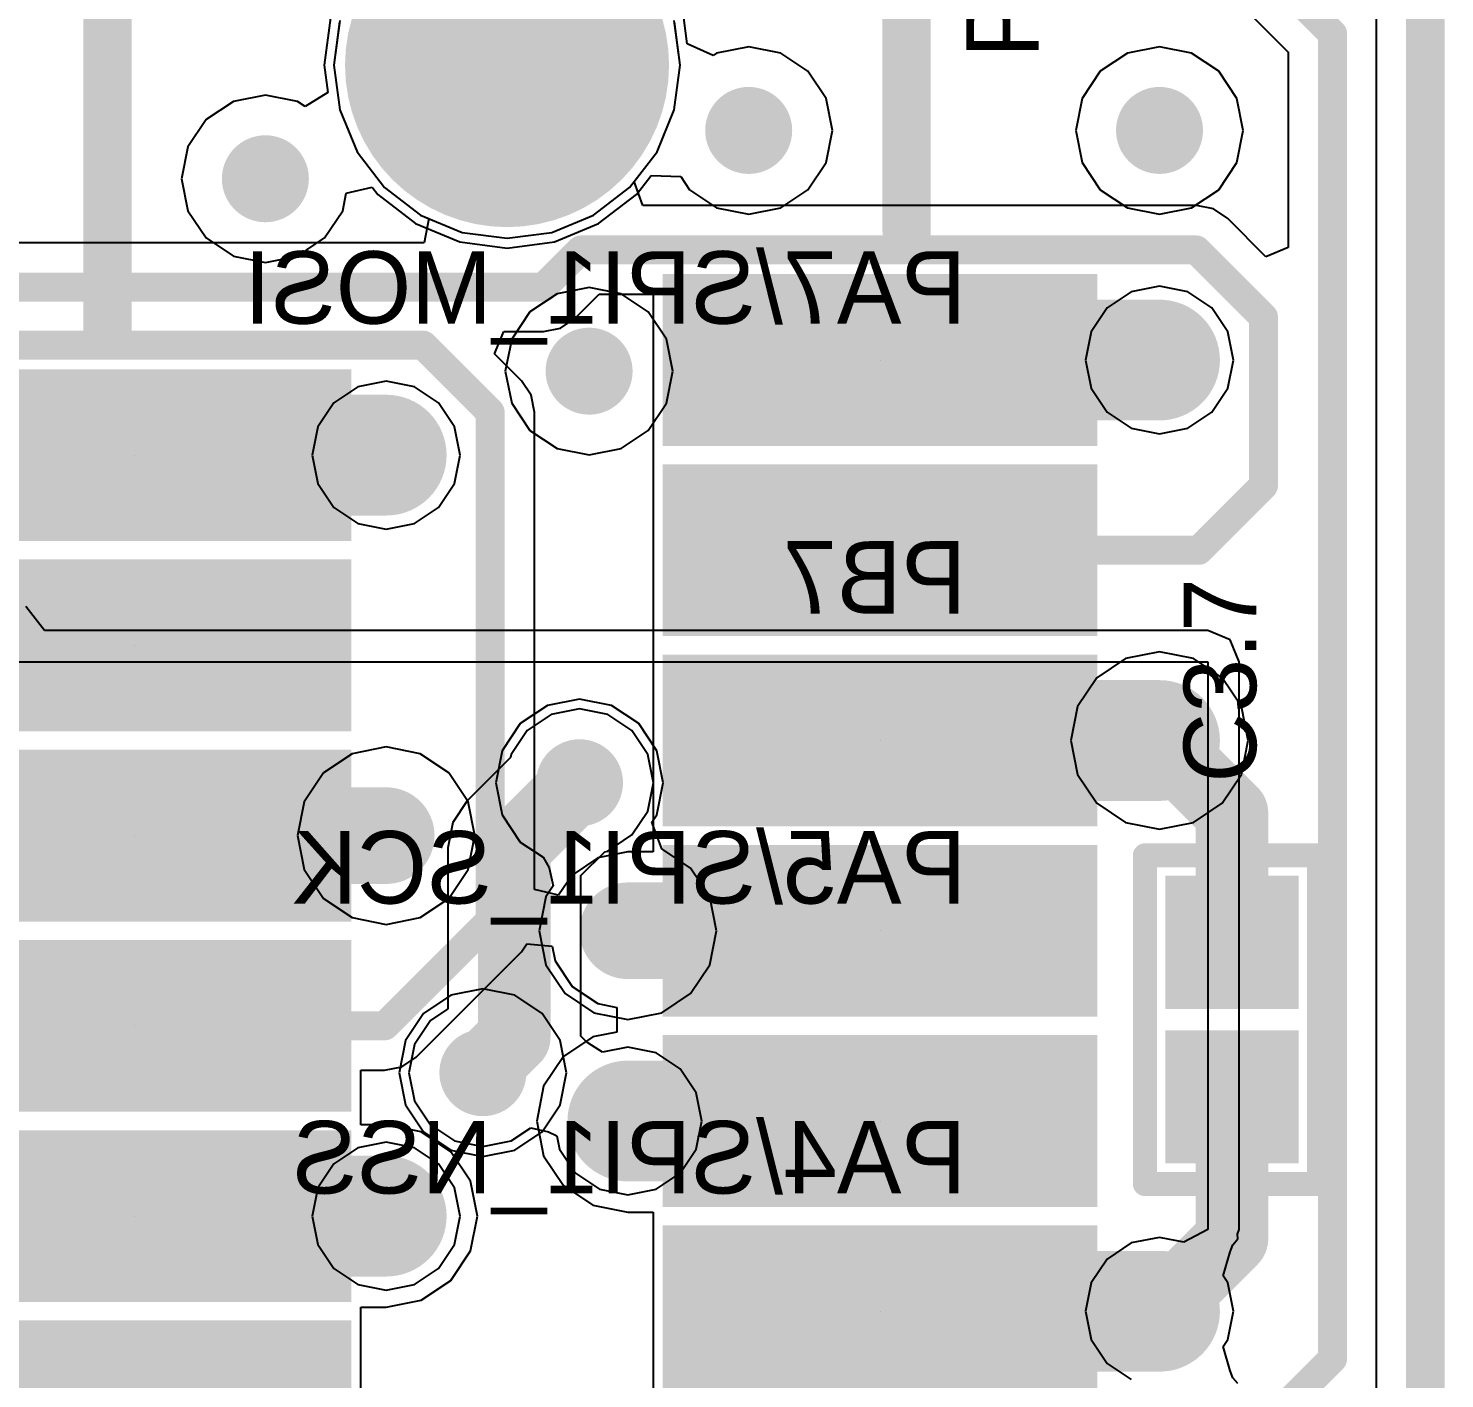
# Model space of a CAD drawing. Header units: millimetres. Extents: x 0.3 to 2.93, y 1.33 to 2.08.
# Drawn here: x 2.641 to 2.934, y 1.5467 to 1.8261 of the extents above; entities that cross this region are included whole.
import ezdxf

# ---------------------------------------------------------------- set-up
doc = ezdxf.new("R2010")
doc.units = ezdxf.units.MM
doc.header["$MEASUREMENT"] = 0
for name, color, linetype in [('BottomLayer', 5, 'Continuous'), ('BottomOverlay', 54, 'Continuous'), ('BottomSolder', 6, 'Continuous'), ('Mechanical2', 216, 'Continuous'), ('MidLayer1', 16, 'Continuous'), ('MidLayer2', 76, 'Continuous'), ('MultiLayer', 9, 'Continuous'), ('PadHoleLayer', 156, 'Continuous'), ('TopLayer', 1, 'Continuous'), ('TopOverlay', 2, 'Continuous'), ('TopPaste', 8, 'Continuous'), ('TopSolder', 216, 'Continuous'), ('ViaHoleLayer', 16, 'Continuous')]:
    doc.layers.add(name, color=color, linetype=linetype)

# ---------------------------------------------------------------- blocks, each defined once
blk = doc.blocks.new('0402_91')
at = {"layer": 'TopLayer'}
for points in [[(-0.01181, -0.01181), (0.01181, -0.01181), (-0.01181, 0.01181), (0.01181, 0.01181)], [(0.02016, -0.01181), (0.04378, -0.01181), (0.02016, 0.01181), (0.04378, 0.01181)]]:
    blk.add_solid(points, dxfattribs=at)
at = {"layer": 'TopOverlay', "const_width": 0.005}
for points in [[(0.05, 0.018), (-0.018, 0.018)], [(-0.018, -0.018), (-0.018, 0.018)], [(0.05, -0.018), (0.05, 0.018)], [(0.05, -0.018), (-0.018, -0.018)]]:
    blk.add_lwpolyline(points, dxfattribs=at)
at = {"layer": 'TopOverlay', "const_width": 0.0025}
for points in [[(-0.01925, 0.018, 1), (-0.01675, 0.018, 1)], [(-0.01925, 0.018, 1), (-0.01675, 0.018, 1)], [(0.04875, 0.018, 1), (0.05125, 0.018, 1)], [(0.04875, 0.018, 1), (0.05125, 0.018, 1)], [(-0.01925, -0.018, 1), (-0.01675, -0.018, 1)], [(-0.01925, -0.018, 1), (-0.01675, -0.018, 1)], [(0.04875, -0.018, 1), (0.05125, -0.018, 1)], [(0.04875, -0.018, 1), (0.05125, -0.018, 1)]]:
    blk.add_lwpolyline(points, format="xyb", close=True, dxfattribs=at)
at = {"layer": 'TopPaste'}
for points in [[(-0.00981, -0.00981), (0.00981, -0.00981), (-0.00981, 0.00981), (0.00981, 0.00981)], [(0.02216, -0.00981), (0.04178, -0.00981), (0.02216, 0.00981), (0.04178, 0.00981)]]:
    blk.add_solid(points, dxfattribs=at)
at = {"layer": 'TopSolder'}
for points in [[(-0.01378, -0.01378), (0.01378, -0.01378), (-0.01378, 0.01378), (0.01378, 0.01378)], [(0.01819, -0.01378), (0.04575, -0.01378), (0.01819, 0.01378), (0.04575, 0.01378)]]:
    blk.add_solid(points, dxfattribs=at)
blk = doc.blocks.new('DF9_15S_1V_100')
at = {"layer": 'BottomLayer', "const_width": 0.02953}
blk.add_lwpolyline([(0.18406, 0, 1), (0.21358, 0, 1)], format="xyb", close=True, dxfattribs=at)
at = {"layer": 'BottomSolder', "const_width": 0.03353}
blk.add_lwpolyline([(0.18206, 0, 1), (0.21558, 0, 1)], format="xyb", close=True, dxfattribs=at)
at = {"layer": 'MidLayer1', "const_width": 0.02953}
blk.add_lwpolyline([(0.18406, 0, 1), (0.21358, 0, 1)], format="xyb", close=True, dxfattribs=at)
at = {"layer": 'MidLayer2', "const_width": 0.02953}
blk.add_lwpolyline([(0.18406, 0, 1), (0.21358, 0, 1)], format="xyb", close=True, dxfattribs=at)
at = {"layer": 'MultiLayer', "const_width": 0.02953}
blk.add_lwpolyline([(0.18406, 0, 1), (0.21358, 0, 1)], format="xyb", close=True, dxfattribs=at)
at = {"layer": 'PadHoleLayer'}
for points in [[(-0.03937, 0.07717), (-0.03937, 0.07717, -1), (-0.03937, 0.07717), (-0.03937, 0.07717, -1)], [(0, 0.07717), (0, 0.07717, -1), (0, 0.07717), (0, 0.07717, -1)], [(0.03937, 0.07717), (0.03937, 0.07717, -1), (0.03937, 0.07717), (0.03937, 0.07717, -1)], [(0.07874, 0.07717), (0.07874, 0.07717, -1), (0.07874, 0.07717), (0.07874, 0.07717, -1)], [(0.11811, 0.07717), (0.11811, 0.07717, -1), (0.11811, 0.07717), (0.11811, 0.07717, -1)], [(-0.05906, -0.07717), (-0.05906, -0.07717, -1), (-0.05906, -0.07717), (-0.05906, -0.07717, -1)], [(-0.01969, -0.07717), (-0.01969, -0.07717, -1), (-0.01969, -0.07717), (-0.01969, -0.07717, -1)], [(0.01968, -0.07717), (0.01968, -0.07717, -1), (0.01968, -0.07717), (0.01968, -0.07717, -1)], [(0.05905, -0.07717), (0.05905, -0.07717, -1), (0.05905, -0.07717), (0.05905, -0.07717, -1)], [(0.09842, -0.07717), (0.09842, -0.07717, -1), (0.09842, -0.07717), (0.09842, -0.07717, -1)], [(0.13779, -0.07717), (0.13779, -0.07717, -1), (0.13779, -0.07717), (0.13779, -0.07717, -1)]]:
    blk.add_lwpolyline(points, format="xyb", close=True, dxfattribs=at)
at = {"layer": 'PadHoleLayer', "const_width": 0.02559}
blk.add_lwpolyline([(0.18602, 0, 1), (0.21161, 0, 1)], format="xyb", close=True, dxfattribs=at)
at = {"layer": 'TopLayer', "const_width": 0.02953}
blk.add_lwpolyline([(0.18406, 0, 1), (0.21358, 0, 1)], format="xyb", close=True, dxfattribs=at)
at = {"layer": 'TopLayer'}
for points in [[(-0.09252, 0.03622), (-0.06496, 0.03622), (-0.09252, 0.11811), (-0.06496, 0.11811)], [(-0.05315, 0.03622), (-0.02559, 0.03622), (-0.05315, 0.11811), (-0.02559, 0.11811)], [(-0.01378, 0.03622), (0.01378, 0.03622), (-0.01378, 0.11811), (0.01378, 0.11811)], [(0.02559, 0.03622), (0.05315, 0.03622), (0.02559, 0.11811), (0.05315, 0.11811)], [(0.06496, 0.03622), (0.09252, 0.03622), (0.06496, 0.11811), (0.09252, 0.11811)], [(0.10433, 0.03622), (0.13189, 0.03622), (0.10433, 0.11811), (0.13189, 0.11811)], [(-0.07283, -0.11811), (-0.04528, -0.11811), (-0.07283, -0.03622), (-0.04528, -0.03622)], [(-0.03346, -0.11811), (-0.00591, -0.11811), (-0.03346, -0.03622), (-0.00591, -0.03622)], [(0.00591, -0.11811), (0.03346, -0.11811), (0.00591, -0.03622), (0.03346, -0.03622)], [(0.04528, -0.11811), (0.07283, -0.11811), (0.04528, -0.03622), (0.07283, -0.03622)], [(0.08465, -0.11811), (0.1122, -0.11811), (0.08465, -0.03622), (0.1122, -0.03622)], [(0.12402, -0.11811), (0.15157, -0.11811), (0.12402, -0.03622), (0.15157, -0.03622)]]:
    blk.add_solid(points, dxfattribs=at)
at = {"layer": 'TopOverlay', "const_width": 0.01}
for points in [[(0.14437, 0.08268), (0.22244, 0.08268)], [(0.16437, -0.08268), (0.22244, -0.08268)]]:
    blk.add_lwpolyline(points, dxfattribs=at)
at = {"layer": 'TopOverlay', "const_width": 0.005}
for points in [[(0.14187, 0.08268, 1), (0.14687, 0.08268, 1)], [(0.16187, -0.08268, 1), (0.16687, -0.08268, 1)]]:
    blk.add_lwpolyline(points, format="xyb", close=True, dxfattribs=at)
at = {"layer": 'TopPaste'}
for points in [[(-0.09052, 0.03822), (-0.06696, 0.03822), (-0.09052, 0.11611), (-0.06696, 0.11611)], [(-0.05115, 0.03822), (-0.02759, 0.03822), (-0.05115, 0.11611), (-0.02759, 0.11611)], [(-0.01178, 0.03822), (0.01178, 0.03822), (-0.01178, 0.11611), (0.01178, 0.11611)], [(0.02759, 0.03822), (0.05115, 0.03822), (0.02759, 0.11611), (0.05115, 0.11611)], [(0.06696, 0.03822), (0.09052, 0.03822), (0.06696, 0.11611), (0.09052, 0.11611)], [(0.10633, 0.03822), (0.12989, 0.03822), (0.10633, 0.11611), (0.12989, 0.11611)], [(-0.07083, -0.11611), (-0.04728, -0.11611), (-0.07083, -0.03822), (-0.04728, -0.03822)], [(-0.03146, -0.11611), (-0.00791, -0.11611), (-0.03146, -0.03822), (-0.00791, -0.03822)], [(0.00791, -0.11611), (0.03146, -0.11611), (0.00791, -0.03822), (0.03146, -0.03822)], [(0.04728, -0.11611), (0.07083, -0.11611), (0.04728, -0.03822), (0.07083, -0.03822)], [(0.08665, -0.11611), (0.1102, -0.11611), (0.08665, -0.03822), (0.1102, -0.03822)], [(0.12602, -0.11611), (0.14957, -0.11611), (0.12602, -0.03822), (0.14957, -0.03822)]]:
    blk.add_solid(points, dxfattribs=at)
at = {"layer": 'TopSolder', "const_width": 0.03353}
blk.add_lwpolyline([(0.18206, 0, 1), (0.21558, 0, 1)], format="xyb", close=True, dxfattribs=at)
at = {"layer": 'TopSolder'}
for points in [[(-0.09652, 0.03222), (-0.06096, 0.03222), (-0.09652, 0.12211), (-0.06096, 0.12211)], [(-0.05715, 0.03222), (-0.02159, 0.03222), (-0.05715, 0.12211), (-0.02159, 0.12211)], [(-0.01778, 0.03222), (0.01778, 0.03222), (-0.01778, 0.12211), (0.01778, 0.12211)], [(0.02159, 0.03222), (0.05715, 0.03222), (0.02159, 0.12211), (0.05715, 0.12211)], [(0.06096, 0.03222), (0.09652, 0.03222), (0.06096, 0.12211), (0.09652, 0.12211)], [(0.10033, 0.03222), (0.13589, 0.03222), (0.10033, 0.12211), (0.13589, 0.12211)], [(-0.07683, -0.12211), (-0.04128, -0.12211), (-0.07683, -0.03222), (-0.04128, -0.03222)], [(-0.03746, -0.12211), (-0.00191, -0.12211), (-0.03746, -0.03222), (-0.00191, -0.03222)], [(0.00191, -0.12211), (0.03746, -0.12211), (0.00191, -0.03222), (0.03746, -0.03222)], [(0.04128, -0.12211), (0.07683, -0.12211), (0.04128, -0.03222), (0.07683, -0.03222)], [(0.08065, -0.12211), (0.1162, -0.12211), (0.08065, -0.03222), (0.1162, -0.03222)], [(0.12002, -0.12211), (0.15557, -0.12211), (0.12002, -0.03222), (0.15557, -0.03222)]]:
    blk.add_solid(points, dxfattribs=at)

msp = doc.modelspace()

# ---------------------------------------------------------------- linework, layer by layer
at = {"layer": 'BottomLayer'}
for p, q in [((2.9198, 1.92851), (2.9198, 1.37)), ((2.70539, 1.82778), (2.70417, 1.8185)), ((2.77583, 1.8185), (2.77461, 1.82778)), ((2.70417, 1.8185), (2.70539, 1.80923)), ((2.77461, 1.80923), (2.77583, 1.8185)), ((2.70539, 1.80923), (2.70897, 1.80059)), ((2.77103, 1.80059), (2.77461, 1.80923)), ((2.70897, 1.80059), (2.71466, 1.79317)), ((2.76534, 1.79317), (2.77103, 1.80059)), ((2.71466, 1.79317), (2.72208, 1.78747)), ((2.75792, 1.78747), (2.76534, 1.79317)), ((2.72208, 1.78747), (2.73073, 1.78389)), ((2.74927, 1.78389), (2.75792, 1.78747)), ((2.73073, 1.78389), (2.74, 1.78267)), ((2.74, 1.78267), (2.74927, 1.78389)), ((2.86915, 1.77161), (2.86419, 1.76829)), ((2.875, 1.77277), (2.86915, 1.77161)), ((2.88085, 1.77161), (2.875, 1.77277)), ((2.88581, 1.76829), (2.88085, 1.77161)), ((2.86419, 1.76829), (2.86087, 1.76333)), ((2.88913, 1.76333), (2.88581, 1.76829)), ((2.86087, 1.76333), (2.85971, 1.75748)), ((2.89029, 1.75748), (2.88913, 1.76333)), ((2.85971, 1.75748), (2.86087, 1.75163)), ((2.88913, 1.75163), (2.89029, 1.75748)), ((2.715, 1.75309), (2.70915, 1.75192)), ((2.72085, 1.75192), (2.715, 1.75309)), ((2.70915, 1.75192), (2.70419, 1.74861)), ((2.72581, 1.74861), (2.72085, 1.75192)), ((2.86087, 1.75163), (2.86419, 1.74667)), ((2.88581, 1.74667), (2.88913, 1.75163)), ((2.70419, 1.74861), (2.70087, 1.74365)), ((2.72913, 1.74365), (2.72581, 1.74861)), ((2.86419, 1.74667), (2.86915, 1.74335)), ((2.88085, 1.74335), (2.88581, 1.74667)), ((2.70087, 1.74365), (2.69971, 1.7378)), ((2.73029, 1.7378), (2.72913, 1.74365)), ((2.86915, 1.74335), (2.875, 1.74219)), ((2.875, 1.74219), (2.88085, 1.74335)), ((2.69971, 1.7378), (2.70087, 1.73194)), ((2.72913, 1.73194), (2.73029, 1.7378)), ((2.70087, 1.73194), (2.70419, 1.72698)), ((2.72581, 1.72698), (2.72913, 1.73194)), ((2.70419, 1.72698), (2.70915, 1.72367)), ((2.72085, 1.72367), (2.72581, 1.72698)), ((2.70915, 1.72367), (2.715, 1.7225)), ((2.715, 1.7225), (2.72085, 1.72367)), ((2.64432, 1.70149), (2.64045, 1.70649)), ((2.885, 1.70149), (2.64432, 1.70149)), ((2.88959, 1.69959), (2.885, 1.70149)), ((2.89149, 1.695), (2.88959, 1.69959)), ((2.63587, 1.695), (2.885, 1.695)), ((2.885, 1.695), (2.885, 1.57754)), ((2.89149, 1.57754), (2.89149, 1.695)), ((2.755, 1.68529), (2.74915, 1.68413)), ((2.76085, 1.68413), (2.755, 1.68529)), ((2.74915, 1.68413), (2.74419, 1.68081)), ((2.76581, 1.68081), (2.76085, 1.68413)), ((2.74419, 1.68081), (2.74087, 1.67585)), ((2.76913, 1.67585), (2.76581, 1.68081)), ((2.74074, 1.67521), (2.73177, 1.66623)), ((2.74087, 1.67585), (2.74074, 1.67521)), ((2.77029, 1.67), (2.76913, 1.67585)), ((2.76913, 1.66415), (2.77029, 1.67)), ((2.73177, 1.66623), (2.72878, 1.66177)), ((2.72878, 1.66177), (2.72774, 1.6565)), ((2.76581, 1.65919), (2.76913, 1.66415)), ((2.76085, 1.65587), (2.76581, 1.65919)), ((2.72774, 1.6565), (2.72774, 1.62319)), ((2.75526, 1.6508), (2.76021, 1.65574)), ((2.76021, 1.65574), (2.76085, 1.65587)), ((2.75526, 1.61755), (2.75526, 1.6508)), ((2.72419, 1.62081), (2.72087, 1.61585)), ((2.72774, 1.62319), (2.72419, 1.62081)), ((2.72087, 1.61585), (2.71971, 1.61)), ((2.75658, 1.61624), (2.75526, 1.61755)), ((2.75669, 1.61615), (2.75658, 1.61624)), ((2.75975, 1.61425), (2.75669, 1.61615)), ((2.765, 1.61529), (2.75975, 1.61425)), ((2.77085, 1.61413), (2.765, 1.61529)), ((2.77581, 1.61081), (2.77085, 1.61413)), ((2.71971, 1.61), (2.72087, 1.60415)), ((2.77913, 1.60585), (2.77581, 1.61081)), ((2.72087, 1.60415), (2.72419, 1.59919)), ((2.78029, 1.6), (2.77913, 1.60585)), ((2.72419, 1.59919), (2.72915, 1.59587)), ((2.74085, 1.59587), (2.74489, 1.59857)), ((2.74489, 1.59857), (2.74859, 1.59779)), ((2.74859, 1.59779), (2.75032, 1.59693)), ((2.77913, 1.59415), (2.78029, 1.6)), ((2.70915, 1.59444), (2.70419, 1.59113)), ((2.715, 1.59561), (2.70915, 1.59444)), ((2.72085, 1.59444), (2.715, 1.59561)), ((2.72581, 1.59113), (2.72085, 1.59444)), ((2.72915, 1.59587), (2.735, 1.59471)), ((2.735, 1.59471), (2.74085, 1.59587)), ((2.75032, 1.59693), (2.75087, 1.59415)), ((2.75087, 1.59415), (2.75419, 1.58919)), ((2.77581, 1.58919), (2.77913, 1.59415)), ((2.70419, 1.59113), (2.70087, 1.58617)), ((2.72913, 1.58617), (2.72581, 1.59113)), ((2.75419, 1.58919), (2.75915, 1.58587)), ((2.77085, 1.58587), (2.77581, 1.58919)), ((2.70087, 1.58617), (2.69971, 1.58031)), ((2.73029, 1.58031), (2.72913, 1.58617)), ((2.75915, 1.58587), (2.765, 1.58471)), ((2.765, 1.58471), (2.77085, 1.58587)), ((2.69971, 1.58031), (2.70087, 1.57446)), ((2.72913, 1.57446), (2.73029, 1.58031)), ((2.885, 1.57754), (2.88, 1.57493)), ((2.89111, 1.57661), (2.89149, 1.57754)), ((2.8912, 1.5756), (2.89111, 1.57661)), ((2.70087, 1.57446), (2.70419, 1.5695)), ((2.72581, 1.5695), (2.72913, 1.57446)), ((2.86915, 1.57476), (2.86419, 1.57144)), ((2.875, 1.57592), (2.86915, 1.57476)), ((2.88, 1.57493), (2.875, 1.57592)), ((2.88959, 1.57295), (2.89019, 1.5744)), ((2.89019, 1.5744), (2.8912, 1.5756)), ((2.86419, 1.57144), (2.86087, 1.56648)), ((2.88815, 1.56795), (2.88959, 1.57295)), ((2.70419, 1.5695), (2.70915, 1.56619)), ((2.72085, 1.56619), (2.72581, 1.5695)), ((2.88913, 1.56648), (2.88815, 1.56795)), ((2.70915, 1.56619), (2.715, 1.56502)), ((2.715, 1.56502), (2.72085, 1.56619)), ((2.86087, 1.56648), (2.85971, 1.56063)), ((2.89029, 1.56063), (2.88913, 1.56648)), ((2.85971, 1.56063), (2.86087, 1.55478)), ((2.88913, 1.55478), (2.89029, 1.56063)), ((2.86087, 1.55478), (2.86419, 1.54982)), ((2.88815, 1.55331), (2.88913, 1.55478)), ((2.88959, 1.54831), (2.88815, 1.55331)), ((2.86419, 1.54982), (2.86915, 1.5465)), ((2.89019, 1.54686), (2.88959, 1.54831)), ((2.8912, 1.54566), (2.89019, 1.54686))]:
    msp.add_line(p, q, dxfattribs=at)
for points, const_width in [([(2.7855, 1.805, 1), (2.7945, 1.805, 1)], 0.009), ([(2.8705, 1.805, 1), (2.8795, 1.805, 1)], 0.009), ([(2.6855, 1.795, 1), (2.6945, 1.795, 1)], 0.009), ([(2.75248, 1.75518, 1), (2.76148, 1.75518, 1)], 0.009), ([(2.8705, 1.75748, 1), (2.8795, 1.75748, 1)], 0.009), ([(2.7105, 1.7378, 1), (2.7195, 1.7378, 1)], 0.009), ([(2.87, 1.67874, 1), (2.88, 1.67874, 1)], 0.01), ([(2.7505, 1.67, 1), (2.7595, 1.67, 1)], 0.009), ([(2.75125, 1.67, 1), (2.75875, 1.67, 1)], 0.0075), ([(2.71, 1.65906, 1), (2.72, 1.65906, 1)], 0.01), ([(2.73775, 1.6565, 1), (2.74525, 1.6565, 1)], 0.0075), ([(2.73775, 1.6565, 1), (2.74525, 1.6565, 1)], 0.0075), ([(2.76, 1.63937, 1), (2.77, 1.63937, 1)], 0.01), ([(2.73775, 1.61731, 1), (2.74525, 1.61731, 1)], 0.0075), ([(2.73775, 1.61731, 1), (2.74525, 1.61731, 1)], 0.0075), ([(2.7305, 1.61, 1), (2.7395, 1.61, 1)], 0.009), ([(2.73125, 1.61081, 1), (2.73875, 1.61081, 1)], 0.0075), ([(2.73125, 1.61081, 1), (2.73875, 1.61081, 1)], 0.0075), ([(2.73125, 1.61, 1), (2.73875, 1.61, 1)], 0.0075), ([(2.7605, 1.6, 1), (2.7695, 1.6, 1)], 0.009), ([(2.7105, 1.58031, 1), (2.7195, 1.58031, 1)], 0.009), ([(2.8705, 1.56063, 1), (2.8795, 1.56063, 1)], 0.009)]:
    msp.add_lwpolyline(points, format="xyb", close=True, dxfattribs=dict(at, const_width=const_width))
at = {"layer": 'BottomLayer', "const_width": 0.015}
for points in [[(2.7415, 1.6565), (2.755, 1.67)], [(2.7415, 1.61731), (2.7415, 1.6565)], [(2.735, 1.61081), (2.7415, 1.61731)], [(2.735, 1.61), (2.735, 1.61081)]]:
    msp.add_lwpolyline(points, dxfattribs=at)
at = {"layer": 'Mechanical2', "const_width": 0.008}
msp.add_lwpolyline([(2.93, 1.37), (2.93, 2.03)], dxfattribs=at)
at = {"layer": 'MidLayer1'}
for p, q in [((2.9198, 1.86004), (2.9198, 1.53157)), ((2.70344, 1.8283), (2.70215, 1.8185)), ((2.77727, 1.82295), (2.77656, 1.8283)), ((2.78263, 1.82052), (2.77727, 1.82295)), ((2.78337, 1.82101), (2.78263, 1.82052)), ((2.79, 1.82233), (2.78337, 1.82101)), ((2.79663, 1.82101), (2.79, 1.82233)), ((2.80226, 1.81726), (2.79663, 1.82101)), ((2.86837, 1.82101), (2.86274, 1.81726)), ((2.875, 1.82233), (2.86837, 1.82101)), ((2.88163, 1.82101), (2.875, 1.82233)), ((2.88726, 1.81726), (2.88163, 1.82101)), ((2.70215, 1.8185), (2.70289, 1.81284)), ((2.80601, 1.81163), (2.80226, 1.81726)), ((2.86274, 1.81726), (2.85899, 1.81163)), ((2.89101, 1.81163), (2.88726, 1.81726)), ((2.69, 1.81233), (2.68337, 1.81101)), ((2.69663, 1.81101), (2.69, 1.81233)), ((2.70289, 1.81284), (2.69823, 1.80994)), ((2.80733, 1.805), (2.80601, 1.81163)), ((2.85899, 1.81163), (2.85767, 1.805)), ((2.89233, 1.805), (2.89101, 1.81163)), ((2.68337, 1.81101), (2.67774, 1.80726)), ((2.69823, 1.80994), (2.69663, 1.81101)), ((2.67774, 1.80726), (2.67399, 1.80163)), ((2.80601, 1.79837), (2.80733, 1.805)), ((2.85767, 1.805), (2.85899, 1.79837)), ((2.89101, 1.79837), (2.89233, 1.805)), ((2.67399, 1.80163), (2.67267, 1.795)), ((2.80226, 1.79274), (2.80601, 1.79837)), ((2.85899, 1.79837), (2.86274, 1.79274)), ((2.88726, 1.79274), (2.89101, 1.79837)), ((2.67267, 1.795), (2.67399, 1.78837)), ((2.76676, 1.79174), (2.76981, 1.7957)), ((2.76981, 1.7957), (2.77593, 1.79546)), ((2.77593, 1.79546), (2.77774, 1.79274)), ((2.70601, 1.78837), (2.70674, 1.792)), ((2.70674, 1.792), (2.71208, 1.79324)), ((2.71208, 1.79324), (2.71324, 1.79174)), ((2.71324, 1.79174), (2.72107, 1.78572)), ((2.75893, 1.78572), (2.76676, 1.79174)), ((2.77774, 1.79274), (2.78337, 1.78899)), ((2.79663, 1.78899), (2.80226, 1.79274)), ((2.86274, 1.79274), (2.86837, 1.78899)), ((2.88163, 1.78899), (2.88726, 1.79274)), ((2.67399, 1.78837), (2.67774, 1.78274)), ((2.70226, 1.78274), (2.70601, 1.78837)), ((2.78337, 1.78899), (2.79, 1.78767)), ((2.79, 1.78767), (2.79663, 1.78899)), ((2.86837, 1.78899), (2.875, 1.78767)), ((2.875, 1.78767), (2.88163, 1.78899)), ((2.72107, 1.78572), (2.7302, 1.78194)), ((2.7498, 1.78194), (2.75893, 1.78572)), ((2.67774, 1.78274), (2.68337, 1.77899)), ((2.69663, 1.77899), (2.70226, 1.78274)), ((2.7302, 1.78194), (2.74, 1.78065)), ((2.74, 1.78065), (2.7498, 1.78194)), ((2.68337, 1.77899), (2.69, 1.77767)), ((2.69, 1.77767), (2.69663, 1.77899)), ((2.75034, 1.7712), (2.74472, 1.76744)), ((2.75698, 1.77252), (2.75034, 1.7712)), ((2.76361, 1.7712), (2.75698, 1.77252)), ((2.76923, 1.76744), (2.76361, 1.7712)), ((2.74472, 1.76744), (2.74096, 1.76182)), ((2.77299, 1.76182), (2.76923, 1.76744)), ((2.74096, 1.76182), (2.73964, 1.75518)), ((2.77431, 1.75518), (2.77299, 1.76182)), ((2.73964, 1.75518), (2.74096, 1.74855)), ((2.77299, 1.74855), (2.77431, 1.75518)), ((2.74096, 1.74855), (2.74472, 1.74293)), ((2.76923, 1.74293), (2.77299, 1.74855)), ((2.74472, 1.74293), (2.75034, 1.73917)), ((2.76361, 1.73917), (2.76923, 1.74293)), ((2.75034, 1.73917), (2.75698, 1.73785)), ((2.75698, 1.73785), (2.76361, 1.73917)), ((2.875, 1.69709), (2.86798, 1.6957)), ((2.88202, 1.6957), (2.875, 1.69709)), ((2.86798, 1.6957), (2.86202, 1.69172)), ((2.88798, 1.69172), (2.88202, 1.6957)), ((2.86202, 1.69172), (2.85804, 1.68576)), ((2.89196, 1.68576), (2.88798, 1.69172)), ((2.74837, 1.68601), (2.74274, 1.68226)), ((2.755, 1.68733), (2.74837, 1.68601)), ((2.76163, 1.68601), (2.755, 1.68733)), ((2.76726, 1.68226), (2.76163, 1.68601)), ((2.85804, 1.68576), (2.85665, 1.67874)), ((2.89335, 1.67874), (2.89196, 1.68576)), ((2.74274, 1.68226), (2.73899, 1.67663)), ((2.77101, 1.67663), (2.76726, 1.68226)), ((2.715, 1.67741), (2.70798, 1.67601)), ((2.72202, 1.67601), (2.715, 1.67741)), ((2.73899, 1.67663), (2.73767, 1.67)), ((2.77233, 1.67), (2.77101, 1.67663)), ((2.85665, 1.67874), (2.85804, 1.67172)), ((2.89196, 1.67172), (2.89335, 1.67874)), ((2.70798, 1.67601), (2.70202, 1.67203)), ((2.72798, 1.67203), (2.72202, 1.67601)), ((2.70202, 1.67203), (2.69804, 1.66608)), ((2.73196, 1.66608), (2.72798, 1.67203)), ((2.85804, 1.67172), (2.86202, 1.66576)), ((2.88798, 1.66576), (2.89196, 1.67172)), ((2.73767, 1.67), (2.73899, 1.66337)), ((2.77101, 1.66337), (2.77233, 1.67)), ((2.69804, 1.66608), (2.69665, 1.65906)), ((2.73335, 1.65906), (2.73196, 1.66608)), ((2.86202, 1.66576), (2.86798, 1.66178)), ((2.88202, 1.66178), (2.88798, 1.66576)), ((2.73899, 1.66337), (2.74274, 1.65774)), ((2.76999, 1.66183), (2.77101, 1.66337)), ((2.77202, 1.65633), (2.76999, 1.66183)), ((2.86798, 1.66178), (2.875, 1.66039)), ((2.875, 1.66039), (2.88202, 1.66178)), ((2.69665, 1.65906), (2.69804, 1.65203)), ((2.73196, 1.65203), (2.73335, 1.65906)), ((2.74274, 1.65774), (2.74749, 1.65457)), ((2.77798, 1.65235), (2.77202, 1.65633)), ((2.74749, 1.65457), (2.74872, 1.65239)), ((2.69804, 1.65203), (2.70202, 1.64608)), ((2.72798, 1.64608), (2.73196, 1.65203)), ((2.74872, 1.65239), (2.74955, 1.64865)), ((2.78196, 1.64639), (2.77798, 1.65235)), ((2.74955, 1.64865), (2.74804, 1.64639)), ((2.70202, 1.64608), (2.70798, 1.6421)), ((2.72202, 1.6421), (2.72798, 1.64608)), ((2.74804, 1.64639), (2.74665, 1.63937)), ((2.78335, 1.63937), (2.78196, 1.64639)), ((2.70798, 1.6421), (2.715, 1.6407)), ((2.715, 1.6407), (2.72202, 1.6421)), ((2.74665, 1.63937), (2.74804, 1.63235)), ((2.78196, 1.63235), (2.78335, 1.63937)), ((2.74804, 1.63235), (2.75202, 1.62639)), ((2.77798, 1.62639), (2.78196, 1.63235)), ((2.735, 1.62733), (2.72837, 1.62601)), ((2.74163, 1.62601), (2.735, 1.62733)), ((2.72837, 1.62601), (2.72274, 1.62226)), ((2.74726, 1.62226), (2.74163, 1.62601)), ((2.75202, 1.62639), (2.75798, 1.62241)), ((2.77202, 1.62241), (2.77798, 1.62639)), ((2.72274, 1.62226), (2.71899, 1.61663)), ((2.75101, 1.61663), (2.74726, 1.62226)), ((2.75798, 1.62241), (2.765, 1.62102)), ((2.765, 1.62102), (2.77202, 1.62241)), ((2.71899, 1.61663), (2.71767, 1.61)), ((2.75233, 1.61), (2.75101, 1.61663)), ((2.71767, 1.61), (2.71899, 1.60337)), ((2.75101, 1.60337), (2.75233, 1.61)), ((2.71899, 1.60337), (2.72274, 1.59774)), ((2.74726, 1.59774), (2.75101, 1.60337)), ((2.72274, 1.59774), (2.72837, 1.59399)), ((2.74163, 1.59399), (2.74726, 1.59774)), ((2.72837, 1.59399), (2.735, 1.59267)), ((2.735, 1.59267), (2.74163, 1.59399))]:
    msp.add_line(p, q, dxfattribs=at)
for points, const_width in [([(2.7855, 1.805, 1), (2.7945, 1.805, 1)], 0.009), ([(2.8705, 1.805, 1), (2.8795, 1.805, 1)], 0.009), ([(2.6855, 1.795, 1), (2.6945, 1.795, 1)], 0.009), ([(2.75248, 1.75518, 1), (2.76148, 1.75518, 1)], 0.009), ([(2.8705, 1.75748, 1), (2.8795, 1.75748, 1)], 0.009), ([(2.7105, 1.7378, 1), (2.7195, 1.7378, 1)], 0.009), ([(2.87, 1.67874, 1), (2.88, 1.67874, 1)], 0.01), ([(2.7505, 1.67, 1), (2.7595, 1.67, 1)], 0.009), ([(2.71, 1.65906, 1), (2.72, 1.65906, 1)], 0.01), ([(2.76, 1.63937, 1), (2.77, 1.63937, 1)], 0.01), ([(2.7305, 1.61, 1), (2.7395, 1.61, 1)], 0.009), ([(2.7605, 1.6, 1), (2.7695, 1.6, 1)], 0.009), ([(2.7105, 1.58031, 1), (2.7195, 1.58031, 1)], 0.009), ([(2.8705, 1.56063, 1), (2.8795, 1.56063, 1)], 0.009)]:
    msp.add_lwpolyline(points, format="xyb", close=True, dxfattribs=dict(at, const_width=const_width))
at = {"layer": 'MidLayer2'}
for p, q in [((2.9198, 1.86004), (2.9198, 1.53157)), ((2.70344, 1.8283), (2.70215, 1.8185)), ((2.77727, 1.82295), (2.77656, 1.8283)), ((2.78263, 1.82052), (2.77727, 1.82295)), ((2.78337, 1.82101), (2.78263, 1.82052)), ((2.79, 1.82233), (2.78337, 1.82101)), ((2.79663, 1.82101), (2.79, 1.82233)), ((2.80226, 1.81726), (2.79663, 1.82101)), ((2.86837, 1.82101), (2.86274, 1.81726)), ((2.875, 1.82233), (2.86837, 1.82101)), ((2.88163, 1.82101), (2.875, 1.82233)), ((2.88726, 1.81726), (2.88163, 1.82101)), ((2.70215, 1.8185), (2.70289, 1.81284)), ((2.80601, 1.81163), (2.80226, 1.81726)), ((2.86274, 1.81726), (2.85899, 1.81163)), ((2.89101, 1.81163), (2.88726, 1.81726)), ((2.69, 1.81233), (2.68337, 1.81101)), ((2.69663, 1.81101), (2.69, 1.81233)), ((2.70289, 1.81284), (2.69823, 1.80994)), ((2.80733, 1.805), (2.80601, 1.81163)), ((2.85899, 1.81163), (2.85767, 1.805)), ((2.89233, 1.805), (2.89101, 1.81163)), ((2.68337, 1.81101), (2.67774, 1.80726)), ((2.69823, 1.80994), (2.69663, 1.81101)), ((2.67774, 1.80726), (2.67399, 1.80163)), ((2.80601, 1.79837), (2.80733, 1.805)), ((2.85767, 1.805), (2.85899, 1.79837)), ((2.89101, 1.79837), (2.89233, 1.805)), ((2.67399, 1.80163), (2.67267, 1.795)), ((2.80226, 1.79274), (2.80601, 1.79837)), ((2.85899, 1.79837), (2.86274, 1.79274)), ((2.88726, 1.79274), (2.89101, 1.79837)), ((2.67267, 1.795), (2.67399, 1.78837)), ((2.76676, 1.79174), (2.76981, 1.7957)), ((2.76981, 1.7957), (2.77593, 1.79546)), ((2.77593, 1.79546), (2.77774, 1.79274)), ((2.70601, 1.78837), (2.70674, 1.792)), ((2.70674, 1.792), (2.71208, 1.79324)), ((2.71208, 1.79324), (2.71324, 1.79174)), ((2.71324, 1.79174), (2.72107, 1.78572)), ((2.75893, 1.78572), (2.76676, 1.79174)), ((2.77774, 1.79274), (2.78337, 1.78899)), ((2.79663, 1.78899), (2.80226, 1.79274)), ((2.86274, 1.79274), (2.86837, 1.78899)), ((2.88163, 1.78899), (2.88726, 1.79274)), ((2.67399, 1.78837), (2.67774, 1.78274)), ((2.70226, 1.78274), (2.70601, 1.78837)), ((2.78337, 1.78899), (2.79, 1.78767)), ((2.79, 1.78767), (2.79663, 1.78899)), ((2.86837, 1.78899), (2.875, 1.78767)), ((2.875, 1.78767), (2.88163, 1.78899)), ((2.72107, 1.78572), (2.7302, 1.78194)), ((2.7498, 1.78194), (2.75893, 1.78572)), ((2.67774, 1.78274), (2.68337, 1.77899)), ((2.69663, 1.77899), (2.70226, 1.78274)), ((2.7302, 1.78194), (2.74, 1.78065)), ((2.74, 1.78065), (2.7498, 1.78194)), ((2.68337, 1.77899), (2.69, 1.77767)), ((2.69, 1.77767), (2.69663, 1.77899)), ((2.75034, 1.7712), (2.74472, 1.76744)), ((2.75698, 1.77252), (2.75034, 1.7712)), ((2.76361, 1.7712), (2.75698, 1.77252)), ((2.76923, 1.76744), (2.76361, 1.7712)), ((2.74472, 1.76744), (2.74096, 1.76182)), ((2.77299, 1.76182), (2.76923, 1.76744)), ((2.74096, 1.76182), (2.73964, 1.75518)), ((2.77431, 1.75518), (2.77299, 1.76182)), ((2.73964, 1.75518), (2.74096, 1.74855)), ((2.77299, 1.74855), (2.77431, 1.75518)), ((2.74096, 1.74855), (2.74472, 1.74293)), ((2.76923, 1.74293), (2.77299, 1.74855)), ((2.74472, 1.74293), (2.75034, 1.73917)), ((2.76361, 1.73917), (2.76923, 1.74293)), ((2.75034, 1.73917), (2.75698, 1.73785)), ((2.75698, 1.73785), (2.76361, 1.73917)), ((2.875, 1.69709), (2.86798, 1.6957)), ((2.88202, 1.6957), (2.875, 1.69709)), ((2.86798, 1.6957), (2.86202, 1.69172)), ((2.88798, 1.69172), (2.88202, 1.6957)), ((2.86202, 1.69172), (2.85804, 1.68576)), ((2.89196, 1.68576), (2.88798, 1.69172)), ((2.74837, 1.68601), (2.74274, 1.68226)), ((2.755, 1.68733), (2.74837, 1.68601)), ((2.76163, 1.68601), (2.755, 1.68733)), ((2.76726, 1.68226), (2.76163, 1.68601)), ((2.85804, 1.68576), (2.85665, 1.67874)), ((2.89335, 1.67874), (2.89196, 1.68576)), ((2.74274, 1.68226), (2.73899, 1.67663)), ((2.77101, 1.67663), (2.76726, 1.68226)), ((2.715, 1.67741), (2.70798, 1.67601)), ((2.72202, 1.67601), (2.715, 1.67741)), ((2.73899, 1.67663), (2.73767, 1.67)), ((2.77233, 1.67), (2.77101, 1.67663)), ((2.85665, 1.67874), (2.85804, 1.67172)), ((2.89196, 1.67172), (2.89335, 1.67874)), ((2.70798, 1.67601), (2.70202, 1.67203)), ((2.72798, 1.67203), (2.72202, 1.67601)), ((2.70202, 1.67203), (2.69804, 1.66608)), ((2.73196, 1.66608), (2.72798, 1.67203)), ((2.85804, 1.67172), (2.86202, 1.66576)), ((2.88798, 1.66576), (2.89196, 1.67172)), ((2.73767, 1.67), (2.73899, 1.66337)), ((2.77101, 1.66337), (2.77233, 1.67)), ((2.69804, 1.66608), (2.69665, 1.65906)), ((2.73335, 1.65906), (2.73196, 1.66608)), ((2.86202, 1.66576), (2.86798, 1.66178)), ((2.88202, 1.66178), (2.88798, 1.66576)), ((2.73899, 1.66337), (2.74274, 1.65774)), ((2.76999, 1.66183), (2.77101, 1.66337)), ((2.77202, 1.65633), (2.76999, 1.66183)), ((2.86798, 1.66178), (2.875, 1.66039)), ((2.875, 1.66039), (2.88202, 1.66178)), ((2.69665, 1.65906), (2.69804, 1.65203)), ((2.73196, 1.65203), (2.73335, 1.65906)), ((2.74274, 1.65774), (2.74749, 1.65457)), ((2.77798, 1.65235), (2.77202, 1.65633)), ((2.74749, 1.65457), (2.74872, 1.65239)), ((2.69804, 1.65203), (2.70202, 1.64608)), ((2.72798, 1.64608), (2.73196, 1.65203)), ((2.74872, 1.65239), (2.74955, 1.64865)), ((2.78196, 1.64639), (2.77798, 1.65235)), ((2.74955, 1.64865), (2.74804, 1.64639)), ((2.70202, 1.64608), (2.70798, 1.6421)), ((2.72202, 1.6421), (2.72798, 1.64608)), ((2.74804, 1.64639), (2.74665, 1.63937)), ((2.78335, 1.63937), (2.78196, 1.64639)), ((2.70798, 1.6421), (2.715, 1.6407)), ((2.715, 1.6407), (2.72202, 1.6421)), ((2.74665, 1.63937), (2.74804, 1.63235)), ((2.78196, 1.63235), (2.78335, 1.63937)), ((2.74804, 1.63235), (2.75202, 1.62639)), ((2.77798, 1.62639), (2.78196, 1.63235)), ((2.735, 1.62733), (2.72837, 1.62601)), ((2.74163, 1.62601), (2.735, 1.62733)), ((2.72837, 1.62601), (2.72274, 1.62226)), ((2.74726, 1.62226), (2.74163, 1.62601)), ((2.75202, 1.62639), (2.75798, 1.62241)), ((2.77202, 1.62241), (2.77798, 1.62639)), ((2.72274, 1.62226), (2.71899, 1.61663)), ((2.75101, 1.61663), (2.74726, 1.62226)), ((2.75798, 1.62241), (2.765, 1.62102)), ((2.765, 1.62102), (2.77202, 1.62241)), ((2.71899, 1.61663), (2.71767, 1.61)), ((2.75233, 1.61), (2.75101, 1.61663)), ((2.71767, 1.61), (2.71899, 1.60337)), ((2.75101, 1.60337), (2.75233, 1.61)), ((2.71899, 1.60337), (2.72274, 1.59774)), ((2.74726, 1.59774), (2.75101, 1.60337)), ((2.72274, 1.59774), (2.72837, 1.59399)), ((2.74163, 1.59399), (2.74726, 1.59774)), ((2.72837, 1.59399), (2.735, 1.59267)), ((2.735, 1.59267), (2.74163, 1.59399))]:
    msp.add_line(p, q, dxfattribs=at)
for points, const_width in [([(2.7855, 1.805, 1), (2.7945, 1.805, 1)], 0.009), ([(2.8705, 1.805, 1), (2.8795, 1.805, 1)], 0.009), ([(2.6855, 1.795, 1), (2.6945, 1.795, 1)], 0.009), ([(2.75248, 1.75518, 1), (2.76148, 1.75518, 1)], 0.009), ([(2.8705, 1.75748, 1), (2.8795, 1.75748, 1)], 0.009), ([(2.7105, 1.7378, 1), (2.7195, 1.7378, 1)], 0.009), ([(2.87, 1.67874, 1), (2.88, 1.67874, 1)], 0.01), ([(2.7505, 1.67, 1), (2.7595, 1.67, 1)], 0.009), ([(2.71, 1.65906, 1), (2.72, 1.65906, 1)], 0.01), ([(2.76, 1.63937, 1), (2.77, 1.63937, 1)], 0.01), ([(2.7305, 1.61, 1), (2.7395, 1.61, 1)], 0.009), ([(2.7605, 1.6, 1), (2.7695, 1.6, 1)], 0.009), ([(2.7105, 1.58031, 1), (2.7195, 1.58031, 1)], 0.009), ([(2.8705, 1.56063, 1), (2.8795, 1.56063, 1)], 0.009)]:
    msp.add_lwpolyline(points, format="xyb", close=True, dxfattribs=dict(at, const_width=const_width))
at = {"layer": 'MultiLayer'}
for points, const_width in [([(2.7855, 1.805, 1), (2.7945, 1.805, 1)], 0.009), ([(2.8705, 1.805, 1), (2.8795, 1.805, 1)], 0.009), ([(2.6855, 1.795, 1), (2.6945, 1.795, 1)], 0.009), ([(2.75248, 1.75518, 1), (2.76148, 1.75518, 1)], 0.009), ([(2.8705, 1.75748, 1), (2.8795, 1.75748, 1)], 0.009), ([(2.7105, 1.7378, 1), (2.7195, 1.7378, 1)], 0.009), ([(2.87, 1.67874, 1), (2.88, 1.67874, 1)], 0.01), ([(2.7505, 1.67, 1), (2.7595, 1.67, 1)], 0.009), ([(2.71, 1.65906, 1), (2.72, 1.65906, 1)], 0.01), ([(2.76, 1.63937, 1), (2.77, 1.63937, 1)], 0.01), ([(2.7305, 1.61, 1), (2.7395, 1.61, 1)], 0.009), ([(2.7605, 1.6, 1), (2.7695, 1.6, 1)], 0.009), ([(2.7105, 1.58031, 1), (2.7195, 1.58031, 1)], 0.009), ([(2.8705, 1.56063, 1), (2.8795, 1.56063, 1)], 0.009)]:
    msp.add_lwpolyline(points, format="xyb", close=True, dxfattribs=dict(at, const_width=const_width))
at = {"layer": 'TopLayer'}
for p, q in [((2.83201, 1.89082), (2.90163, 1.8212)), ((2.70535, 1.82746), (2.70417, 1.8185)), ((2.77583, 1.8185), (2.77465, 1.82746)), ((2.90163, 1.8212), (2.90163, 1.78076)), ((2.70417, 1.8185), (2.70539, 1.80923)), ((2.77461, 1.80923), (2.77583, 1.8185)), ((2.70539, 1.80923), (2.70897, 1.80059)), ((2.77103, 1.80059), (2.77461, 1.80923)), ((2.70897, 1.80059), (2.71466, 1.79317)), ((2.76631, 1.79444), (2.77103, 1.80059)), ((2.76812, 1.78944), (2.76631, 1.79444)), ((2.71466, 1.79317), (2.72208, 1.78747)), ((2.88263, 1.78944), (2.76812, 1.78944)), ((2.88614, 1.78874), (2.88263, 1.78944)), ((2.88911, 1.78675), (2.88614, 1.78874)), ((2.72208, 1.78747), (2.72382, 1.78675)), ((2.72382, 1.78675), (2.72283, 1.78175)), ((2.89702, 1.77885), (2.88911, 1.78675)), ((2.72283, 1.78175), (2.61319, 1.78175)), ((2.90163, 1.78076), (2.89702, 1.77885)), ((2.75406, 1.76609), (2.75906, 1.77108)), ((2.75906, 1.77108), (2.77022, 1.77108)), ((2.77022, 1.77108), (2.77022, 1.7377)), ((2.75109, 1.7641), (2.75406, 1.76609)), ((2.7374, 1.75878), (2.73931, 1.7634)), ((2.73931, 1.7634), (2.74757, 1.7634)), ((2.74757, 1.7634), (2.75109, 1.7641)), ((2.74299, 1.75319), (2.7374, 1.75878)), ((2.74498, 1.75021), (2.74299, 1.75319)), ((2.74568, 1.7467), (2.74498, 1.75021)), ((2.74568, 1.64791), (2.74568, 1.7467)), ((2.77022, 1.7377), (2.77022, 1.69833)), ((2.77022, 1.69833), (2.77022, 1.65568)), ((2.75876, 1.65444), (2.75346, 1.65091)), ((2.765, 1.65568), (2.75876, 1.65444)), ((2.77022, 1.65568), (2.765, 1.65568)), ((2.75346, 1.65091), (2.75068, 1.64673)), ((2.75068, 1.64673), (2.74568, 1.64791)), ((2.74299, 1.63501), (2.74412, 1.6367)), ((2.74412, 1.6367), (2.74932, 1.63616)), ((2.74932, 1.63616), (2.74993, 1.63313)), ((2.72117, 1.6132), (2.74299, 1.63501)), ((2.74993, 1.63313), (2.75346, 1.62783)), ((2.75346, 1.62783), (2.75876, 1.6243)), ((2.75876, 1.6243), (2.76273, 1.62351)), ((2.76273, 1.62351), (2.76273, 1.61841)), ((2.76273, 1.61841), (2.75778, 1.61743)), ((2.75778, 1.61743), (2.75166, 1.61334)), ((2.7182, 1.61121), (2.72117, 1.6132)), ((2.75166, 1.61334), (2.74757, 1.60722)), ((2.70978, 1.59918), (2.70978, 1.61051)), ((2.70978, 1.61051), (2.71468, 1.61051)), ((2.71468, 1.61051), (2.7182, 1.61121)), ((2.74757, 1.60722), (2.74614, 1.6)), ((2.715, 1.59918), (2.70978, 1.59918)), ((2.72222, 1.59774), (2.715, 1.59918)), ((2.72834, 1.59365), (2.72222, 1.59774)), ((2.74614, 1.6), (2.74757, 1.59278)), ((2.73243, 1.58753), (2.72834, 1.59365)), ((2.74757, 1.59278), (2.75166, 1.58666)), ((2.73386, 1.58031), (2.73243, 1.58753)), ((2.75166, 1.58666), (2.75778, 1.58257)), ((2.75778, 1.58257), (2.765, 1.58114)), ((2.73243, 1.5731), (2.73386, 1.58031)), ((2.765, 1.58114), (2.77022, 1.58114)), ((2.77022, 1.58114), (2.77022, 1.54085)), ((2.72834, 1.56698), (2.73243, 1.5731)), ((2.72222, 1.56289), (2.72834, 1.56698)), ((2.715, 1.56145), (2.72222, 1.56289)), ((2.70978, 1.51886), (2.70978, 1.56145)), ((2.70978, 1.56145), (2.715, 1.56145))]:
    msp.add_line(p, q, dxfattribs=at)
for points, const_width in [([(2.83581, 1.9), (2.91081, 1.825)], 0.006), ([(2.91081, 1.62143), (2.91081, 1.825)], 0.006), ([(2.74757, 1.77257), (2.75526, 1.78026)], 0.006), ([(2.75526, 1.78026), (2.88263, 1.78026)], 0.006), ([(2.88263, 1.78026), (2.8965, 1.76639)], 0.006), ([(2.61319, 1.77257), (2.7276, 1.77257)], 0.006), ([(2.7276, 1.77257), (2.74757, 1.77257)], 0.006), ([(2.81717, 1.75748), (2.875, 1.75748)], 0.025), ([(2.8965, 1.7315), (2.8965, 1.76639)], 0.006), ([(2.61816, 1.76057), (2.72263, 1.76057)], 0.006), ([(2.72263, 1.76057), (2.7365, 1.7467)], 0.006), ([(2.66283, 1.7378), (2.715, 1.7378)], 0.025), ([(2.7365, 1.6415), (2.7365, 1.7467)], 0.006), ([(2.88311, 1.71811), (2.8965, 1.7315)], 0.006), ([(2.81717, 1.71811), (2.88311, 1.71811)], 0.006), ([(2.66081, 1.6964), (2.66283, 1.69843)], 0.006), ([(2.6164, 1.6964), (2.66081, 1.6964)], 0.006), ([(2.81717, 1.67874), (2.875, 1.67874)], 0.025), ([(2.875, 1.67874), (2.89, 1.66374)], 0.015), ([(2.89, 1.63697), (2.89, 1.66374)], 0.015), ([(2.66283, 1.65906), (2.715, 1.65906)], 0.02), ([(2.765, 1.63937), (2.81717, 1.63937)], 0.02), ([(2.71468, 1.61969), (2.7365, 1.6415)], 0.006), ([(2.91037, 1.62098), (2.91081, 1.62143)], 0.006), ([(2.91037, 1.62098), (2.91037, 1.62098)], 0.006), ([(2.91037, 1.62098), (2.91081, 1.62054)], 0.006), ([(2.91081, 1.55081), (2.91081, 1.62054)], 0.006), ([(2.66283, 1.61969), (2.71468, 1.61969)], 0.006), ([(2.765, 1.6), (2.81717, 1.6)], 0.025), ([(2.89, 1.57563), (2.89, 1.605)], 0.015), ([(2.66283, 1.58031), (2.715, 1.58031)], 0.025), ([(2.875, 1.56063), (2.89, 1.57563)], 0.015), ([(2.81717, 1.56063), (2.875, 1.56063)], 0.025), ([(2.88126, 1.52126), (2.91081, 1.55081)], 0.006)]:
    msp.add_lwpolyline(points, dxfattribs=dict(at, const_width=const_width))
for points, const_width in [([(2.90931, 1.825, 1), (2.91231, 1.825, 1)], 0.003), ([(2.90931, 1.825, 1), (2.91231, 1.825, 1)], 0.003), ([(2.7855, 1.805, 1), (2.7945, 1.805, 1)], 0.009), ([(2.8705, 1.805, 1), (2.8795, 1.805, 1)], 0.009), ([(2.6855, 1.795, 1), (2.6945, 1.795, 1)], 0.009), ([(2.75376, 1.78026, 1), (2.75676, 1.78026, 1)], 0.003), ([(2.75376, 1.78026, 1), (2.75676, 1.78026, 1)], 0.003), ([(2.88113, 1.78026, 1), (2.88413, 1.78026, 1)], 0.003), ([(2.88113, 1.78026, 1), (2.88413, 1.78026, 1)], 0.003), ([(2.7261, 1.77257, 1), (2.7291, 1.77257, 1)], 0.003), ([(2.7261, 1.77257, 1), (2.7291, 1.77257, 1)], 0.003), ([(2.74607, 1.77257, 1), (2.74907, 1.77257, 1)], 0.003), ([(2.74607, 1.77257, 1), (2.74907, 1.77257, 1)], 0.003), ([(2.81092, 1.75748, 1), (2.82342, 1.75748, 1)], 0.0125), ([(2.86875, 1.75748, 1), (2.88125, 1.75748, 1)], 0.0125), ([(2.895, 1.76639, 1), (2.898, 1.76639, 1)], 0.003), ([(2.895, 1.76639, 1), (2.898, 1.76639, 1)], 0.003), ([(2.75248, 1.75518, 1), (2.76148, 1.75518, 1)], 0.009), ([(2.8705, 1.75748, 1), (2.8795, 1.75748, 1)], 0.009), ([(2.72113, 1.76057, 1), (2.72413, 1.76057, 1)], 0.003), ([(2.72113, 1.76057, 1), (2.72413, 1.76057, 1)], 0.003), ([(2.65658, 1.7378, 1), (2.66908, 1.7378, 1)], 0.0125), ([(2.70875, 1.7378, 1), (2.72125, 1.7378, 1)], 0.0125), ([(2.735, 1.7467, 1), (2.738, 1.7467, 1)], 0.003), ([(2.735, 1.7467, 1), (2.738, 1.7467, 1)], 0.003), ([(2.7105, 1.7378, 1), (2.7195, 1.7378, 1)], 0.009), ([(2.895, 1.7315, 1), (2.898, 1.7315, 1)], 0.003), ([(2.895, 1.7315, 1), (2.898, 1.7315, 1)], 0.003), ([(2.81567, 1.71811, 1), (2.81867, 1.71811, 1)], 0.003), ([(2.88161, 1.71811, 1), (2.88461, 1.71811, 1)], 0.003), ([(2.88161, 1.71811, 1), (2.88461, 1.71811, 1)], 0.003), ([(2.66133, 1.69843, 1), (2.66433, 1.69843, 1)], 0.003), ([(2.65931, 1.6964, 1), (2.66231, 1.6964, 1)], 0.003), ([(2.65931, 1.6964, 1), (2.66231, 1.6964, 1)], 0.003), ([(2.81092, 1.67874, 1), (2.82342, 1.67874, 1)], 0.0125), ([(2.86875, 1.67874, 1), (2.88125, 1.67874, 1)], 0.0125), ([(2.87, 1.67874, 1), (2.88, 1.67874, 1)], 0.01), ([(2.87125, 1.67874, 1), (2.87875, 1.67874, 1)], 0.0075), ([(2.7505, 1.67, 1), (2.7595, 1.67, 1)], 0.009), ([(2.88625, 1.66374, 1), (2.89375, 1.66374, 1)], 0.0075), ([(2.88625, 1.66374, 1), (2.89375, 1.66374, 1)], 0.0075), ([(2.65783, 1.65906, 1), (2.66783, 1.65906, 1)], 0.01), ([(2.71, 1.65906, 1), (2.72, 1.65906, 1)], 0.01), ([(2.71, 1.65906, 1), (2.72, 1.65906, 1)], 0.01), ([(2.76, 1.63937, 1), (2.77, 1.63937, 1)], 0.01), ([(2.76, 1.63937, 1), (2.77, 1.63937, 1)], 0.01), ([(2.81217, 1.63937, 1), (2.82217, 1.63937, 1)], 0.01), ([(2.735, 1.6415, 1), (2.738, 1.6415, 1)], 0.003), ([(2.735, 1.6415, 1), (2.738, 1.6415, 1)], 0.003), ([(2.88625, 1.63697, 1), (2.89375, 1.63697, 1)], 0.0075), ([(2.90887, 1.62098, 1), (2.91187, 1.62098, 1)], 0.003), ([(2.90887, 1.62098, 1), (2.91187, 1.62098, 1)], 0.003), ([(2.90887, 1.62098, 1), (2.91187, 1.62098, 1)], 0.003), ([(2.90887, 1.62098, 1), (2.91187, 1.62098, 1)], 0.003), ([(2.90931, 1.62143, 1), (2.91231, 1.62143, 1)], 0.003), ([(2.90931, 1.62143, 1), (2.91231, 1.62143, 1)], 0.003), ([(2.90931, 1.62054, 1), (2.91231, 1.62054, 1)], 0.003), ([(2.90931, 1.62054, 1), (2.91231, 1.62054, 1)], 0.003), ([(2.66133, 1.61969, 1), (2.66433, 1.61969, 1)], 0.003), ([(2.71319, 1.61969, 1), (2.71618, 1.61969, 1)], 0.003), ([(2.71319, 1.61969, 1), (2.71618, 1.61969, 1)], 0.003), ([(2.7305, 1.61, 1), (2.7395, 1.61, 1)], 0.009), ([(2.75875, 1.6, 1), (2.77125, 1.6, 1)], 0.0125), ([(2.81092, 1.6, 1), (2.82342, 1.6, 1)], 0.0125), ([(2.88625, 1.605, 1), (2.89375, 1.605, 1)], 0.0075), ([(2.7605, 1.6, 1), (2.7695, 1.6, 1)], 0.009), ([(2.65658, 1.58031, 1), (2.66908, 1.58031, 1)], 0.0125), ([(2.70875, 1.58031, 1), (2.72125, 1.58031, 1)], 0.0125), ([(2.7105, 1.58031, 1), (2.7195, 1.58031, 1)], 0.009), ([(2.88625, 1.57563, 1), (2.89375, 1.57563, 1)], 0.0075), ([(2.88625, 1.57563, 1), (2.89375, 1.57563, 1)], 0.0075), ([(2.81092, 1.56063, 1), (2.82342, 1.56063, 1)], 0.0125), ([(2.86875, 1.56063, 1), (2.88125, 1.56063, 1)], 0.0125), ([(2.8705, 1.56063, 1), (2.8795, 1.56063, 1)], 0.009), ([(2.87125, 1.56063, 1), (2.87875, 1.56063, 1)], 0.0075), ([(2.90931, 1.55081, 1), (2.91231, 1.55081, 1)], 0.003), ([(2.90931, 1.55081, 1), (2.91231, 1.55081, 1)], 0.003)]:
    msp.add_lwpolyline(points, format="xyb", close=True, dxfattribs=dict(at, const_width=const_width))
at = {"layer": 'ViaHoleLayer'}
for points, const_width in [([(2.788, 1.805, 1), (2.792, 1.805, 1)], 0.004), ([(2.873, 1.805, 1), (2.877, 1.805, 1)], 0.004), ([(2.688, 1.795, 1), (2.692, 1.795, 1)], 0.004), ([(2.873, 1.75748, 1), (2.877, 1.75748, 1)], 0.004), ([(2.75498, 1.75518, 1), (2.75898, 1.75518, 1)], 0.004), ([(2.713, 1.7378, 1), (2.717, 1.7378, 1)], 0.004), ([(2.8725, 1.67874, 1), (2.8775, 1.67874, 1)], 0.005), ([(2.753, 1.67, 1), (2.757, 1.67, 1)], 0.004), ([(2.7125, 1.65906, 1), (2.7175, 1.65906, 1)], 0.005), ([(2.7625, 1.63937, 1), (2.7675, 1.63937, 1)], 0.005), ([(2.733, 1.61, 1), (2.737, 1.61, 1)], 0.004), ([(2.763, 1.6, 1), (2.767, 1.6, 1)], 0.004), ([(2.713, 1.58031, 1), (2.717, 1.58031, 1)], 0.004), ([(2.873, 1.56063, 1), (2.877, 1.56063, 1)], 0.004)]:
    msp.add_lwpolyline(points, format="xyb", close=True, dxfattribs=dict(at, const_width=const_width))

# ---------------------------------------------------------------- block references
for name, p, rotation in [('DF9_15S_1V_100', (2.74, 1.61969), 90), ('0402_91', (2.89, 1.63697), 270)]:
    msp.add_blockref(name, p, dxfattribs=dict(rotation=rotation))

# ---------------------------------------------------------------- texts
at = {"layer": 'BottomOverlay', "text_generation_flag": 2}
for s, p in [('PA7/SPI1_MOSI', (2.835, 1.765)), ('PB7', (2.835, 1.705)), ('PA5/SPI1_SCK', (2.835, 1.645)), ('PA4/SPI1_NSS', (2.835, 1.585))]:
    msp.add_text(s, height=0.015, dxfattribs=at).set_placement(p)
at = {"layer": 'TopOverlay'}
for s, p in [('P1.7', (2.85, 1.82)), ('C3.7', (2.895, 1.67))]:
    msp.add_text(s, height=0.015, rotation=90, dxfattribs=at).set_placement(p)

doc.saveas('drawing.dxf')
